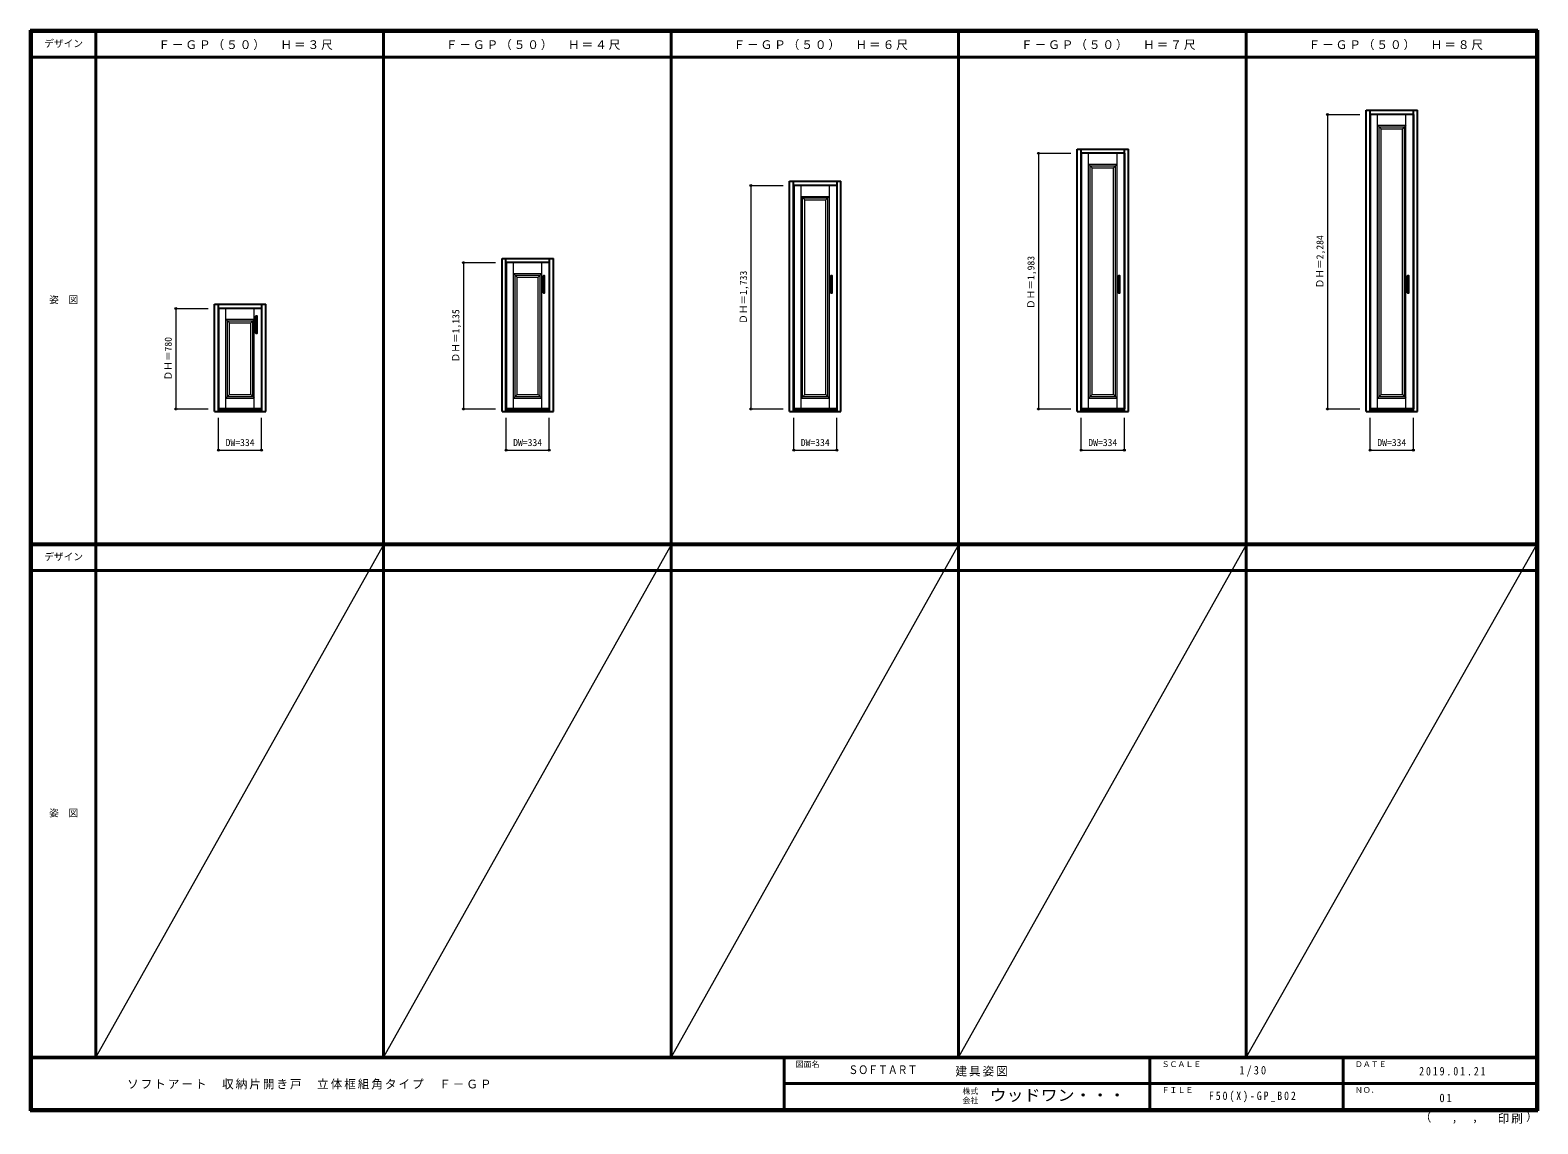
# Model space of a CAD drawing. Units: millimetres, scale not verified. Extents: x -6000 to 5700, y -4307 to 4175.
import ezdxf
from ezdxf.enums import TextEntityAlignment as Align

# ---------------------------------------------------------------- set-up
doc = ezdxf.new("R2010")
doc.units = ezdxf.units.MM
doc.header["$LTSCALE"] = 30
doc.header["$PDMODE"] = 32
doc.header["$PDSIZE"] = 15
for name, color, linetype, lineweight in [('0-2_扉', 3, 'Continuous', 25), ('0-3_仕上げ', 7, 'Continuous', 18), ('0-4_枠', 3, 'Continuous', 25), ('0-7_取手GEK', 7, 'Continuous', 18), ('0-B_寸法', 4, 'Continuous', 9), ('F-1_枠', 6, 'Continuous', 40), ('F-A_文字', 7, 'Continuous', 18)]:
    doc.layers.add(name, color=color, linetype=linetype, lineweight=lineweight)
doc.layers.add('0-A_文字', color=7, linetype='Continuous')
doc.styles.add('HG明朝B', font='')
doc.styles.add('ＭＳ ゴシック', font='')
doc.styles.get('HG明朝B').set_extended_font_data('HG明朝B')
doc.styles.get('ＭＳ ゴシック').set_extended_font_data('MS Gothic')

msp = doc.modelspace()

# ---------------------------------------------------------------- linework, layer by layer
at = {"layer": '0-2_扉'}
for p, q in [((4733.78, 3521), (4733.78, 1237)), ((2157.18, 3220), (2157.18, 1237)), ((2491.18, 3220), (2157.18, 3220)), ((2491.18, 3220), (2491.18, 1237)), ((259.58, 2970), (259.58, 1237)), ((-1972.02, 2372), (-1972.02, 1237)), ((-4203.62, 2017), (-4537.62, 2017)), ((-4537.62, 2017), (-4537.62, 1237)), ((-4203.62, 2017), (-4203.62, 1237)), ((-4203.62, 1237), (-4537.62, 1237)), ((-1972.02, 1237), (-2306.02, 1237)), ((259.58, 1237), (-74.42, 1237)), ((2491.18, 1237), (2157.18, 1237)), ((4733.78, 1237), (4399.78, 1237))]:
    msp.add_line(p, q, dxfattribs=at)
for points in [[(4733.78, 3521), (4399.78, 3521), (4399.78, 1237)], [(259.58, 2970), (-74.42, 2970), (-74.42, 1237)], [(-1972.02, 2372), (-2306.02, 2372), (-2306.02, 1237)]]:
    msp.add_lwpolyline(points, dxfattribs=at)
at = {"layer": '0-3_仕上げ'}
for p, q in [((4456.78, 1237), (4456.78, 3521)), ((4676.78, 1237), (4676.78, 3521)), ((4468.78, 3425), (4456.78, 3437)), ((4456.78, 3437), (4676.78, 3437)), ((4468.78, 3425), (4664.78, 3425)), ((4468.78, 1333), (4468.78, 3425)), ((4484.78, 3409), (4474.32, 3419.47)), ((4648.78, 3409), (4659.08, 3419.3)), ((4648.78, 1349), (4648.78, 3409)), ((4676.78, 3437), (4664.78, 3425)), ((4664.78, 1333), (4664.78, 3425)), ((2214.18, 1237), (2214.18, 3220)), ((2434.18, 1237), (2434.18, 3220)), ((2226.18, 3124), (2214.18, 3136)), ((2214.18, 3136), (2434.18, 3136)), ((2226.18, 3124), (2422.18, 3124)), ((2226.18, 1333), (2226.18, 3124)), ((2242.18, 3108), (2231.72, 3118.47)), ((2406.18, 3108), (2416.48, 3118.3)), ((2406.18, 1349), (2406.18, 3108)), ((2434.18, 3136), (2422.18, 3124)), ((2422.18, 1333), (2422.18, 3124)), ((-17.42, 1237), (-17.42, 2970)), ((202.58, 1237), (202.58, 2970)), ((-5.42, 2874), (-17.42, 2886)), ((-17.42, 2886), (202.58, 2886)), ((-5.42, 2874), (190.58, 2874)), ((-5.42, 1333), (-5.42, 2874)), ((10.58, 2858), (0.12, 2868.47)), ((174.58, 2858), (184.88, 2868.3)), ((174.58, 1349), (174.58, 2858)), ((202.58, 2886), (190.58, 2874)), ((190.58, 1333), (190.58, 2874)), ((-2249.02, 1237), (-2249.02, 2372)), ((-2029.02, 1237), (-2029.02, 2372)), ((-2237.02, 2276), (-2249.02, 2288)), ((-2249.02, 2288), (-2029.02, 2288)), ((-2237.02, 2276), (-2041.02, 2276)), ((-2237.02, 1333), (-2237.02, 2276)), ((-2221.02, 2260), (-2231.48, 2270.47)), ((-2057.02, 2260), (-2046.72, 2270.3)), ((-2057.02, 1349), (-2057.02, 2260)), ((-2029.02, 2288), (-2041.02, 2276)), ((-2041.02, 1333), (-2041.02, 2276)), ((-4480.62, 1237), (-4480.62, 2017)), ((-4260.62, 1237), (-4260.62, 2017)), ((-4468.62, 1921), (-4480.62, 1933)), ((-4480.62, 1933), (-4260.62, 1933)), ((-4468.62, 1921), (-4272.62, 1921)), ((-4468.62, 1333), (-4468.62, 1921)), ((-4452.62, 1905), (-4463.08, 1915.47)), ((-4288.62, 1905), (-4278.32, 1915.3)), ((-4288.62, 1349), (-4288.62, 1905)), ((-4260.62, 1933), (-4272.62, 1921)), ((-4272.62, 1333), (-4272.62, 1921)), ((-4468.62, 1333), (-4480.62, 1321)), ((-4480.62, 1321), (-4260.62, 1321)), ((-4468.62, 1333), (-4272.62, 1333)), ((-4452.62, 1349), (-4463.08, 1338.54)), ((-4272.62, 1333), (-4260.62, 1321)), ((-2237.02, 1333), (-2249.02, 1321)), ((-2249.02, 1321), (-2029.02, 1321)), ((-2237.02, 1333), (-2041.02, 1333)), ((-2221.02, 1349), (-2231.48, 1338.54)), ((-2041.02, 1333), (-2029.02, 1321)), ((-5.42, 1333), (-17.42, 1321)), ((-17.42, 1321), (202.58, 1321)), ((-5.42, 1333), (190.58, 1333)), ((10.58, 1349), (0.12, 1338.54)), ((190.58, 1333), (202.58, 1321)), ((2226.18, 1333), (2214.18, 1321)), ((2214.18, 1321), (2434.18, 1321)), ((2226.18, 1333), (2422.18, 1333)), ((2242.18, 1349), (2231.72, 1338.54)), ((2422.18, 1333), (2434.18, 1321)), ((4468.78, 1333), (4456.78, 1321)), ((4456.78, 1321), (4676.78, 1321)), ((4468.78, 1333), (4664.78, 1333)), ((4484.78, 1349), (4474.32, 1338.54)), ((4664.78, 1333), (4676.78, 1321))]:
    msp.add_line(p, q, dxfattribs=at)
for points in [[(4484.78, 1349), (4484.78, 3409), (4648.78, 3409)], [(2242.18, 1349), (2242.18, 3108), (2406.18, 3108)], [(10.58, 1349), (10.58, 2858), (174.58, 2858)], [(-2221.02, 1349), (-2221.02, 2260), (-2057.02, 2260)], [(-4452.62, 1349), (-4452.62, 1905), (-4288.62, 1905)], [(-4452.62, 1349), (-4288.62, 1349), (-4278.32, 1338.7)], [(-2221.02, 1349), (-2057.02, 1349), (-2046.72, 1338.7)], [(10.58, 1349), (174.58, 1349), (184.88, 1338.7)], [(2242.18, 1349), (2406.18, 1349), (2416.48, 1338.7)], [(4484.78, 1349), (4648.78, 1349), (4659.08, 1338.7)]]:
    msp.add_lwpolyline(points, dxfattribs=at)
at = {"layer": '0-4_枠'}
for p, q in [((4367.78, 1218), (4367.78, 3554)), ((4367.78, 3554), (4765.78, 3554)), ((4397.78, 1218), (4397.78, 3554)), ((4397.78, 3524), (4735.78, 3524)), ((4735.78, 1218), (4735.78, 3554)), ((4765.78, 1218), (4765.78, 3554)), ((2125.18, 1218), (2125.18, 3253)), ((2125.18, 3253), (2523.18, 3253)), ((2155.18, 1218), (2155.18, 3253)), ((2155.18, 3223), (2493.18, 3223)), ((2493.18, 1218), (2493.18, 3253)), ((2523.18, 1218), (2523.18, 3253)), ((-106.42, 1218), (-106.42, 3003)), ((-106.42, 3003), (291.58, 3003)), ((-76.42, 1218), (-76.42, 3003)), ((-76.42, 2973), (261.58, 2973)), ((261.58, 1218), (261.58, 3003)), ((291.58, 1218), (291.58, 3003)), ((-2338.02, 1218), (-2338.02, 2405)), ((-2338.02, 2405), (-1940.02, 2405)), ((-2308.02, 1218), (-2308.02, 2405)), ((-2308.02, 2375), (-1970.02, 2375)), ((-1970.02, 1218), (-1970.02, 2405)), ((-1940.02, 1218), (-1940.02, 2405)), ((-4569.62, 1218), (-4569.62, 2050)), ((-4569.62, 2050), (-4171.62, 2050)), ((-4539.62, 1218), (-4539.62, 2050)), ((-4539.62, 2020), (-4201.62, 2020)), ((-4201.62, 1218), (-4201.62, 2050)), ((-4171.62, 1218), (-4171.62, 2050)), ((-4569.62, 1218), (-4171.62, 1218)), ((-4539.62, 1233), (-4201.62, 1233)), ((-2338.02, 1218), (-1940.02, 1218)), ((-2308.02, 1233), (-1970.02, 1233)), ((-106.42, 1218), (291.58, 1218)), ((-76.42, 1233), (261.58, 1233)), ((2125.18, 1218), (2523.18, 1218)), ((2155.18, 1233), (2493.18, 1233)), ((4367.78, 1218), (4765.78, 1218)), ((4397.78, 1233), (4735.78, 1233))]:
    msp.add_line(p, q, dxfattribs=at)
at = {"layer": '0-7_取手GEK'}
for p, q in [((-2018.52, 2250), (-2018.52, 2268)), ((-2006.52, 2250), (-2006.52, 2268)), ((213.08, 2250), (213.08, 2268)), ((225.08, 2250), (225.08, 2268)), ((2444.68, 2250), (2444.68, 2268)), ((2456.68, 2250), (2456.68, 2268)), ((4687.28, 2250), (4687.28, 2268)), ((4699.28, 2250), (4699.28, 2268)), ((-2018.52, 2140), (-2018.52, 2158)), ((-2006.52, 2140), (-2006.52, 2158)), ((213.08, 2140), (213.08, 2158)), ((225.08, 2140), (225.08, 2158)), ((2444.68, 2140), (2444.68, 2158)), ((2456.68, 2140), (2456.68, 2158)), ((4687.28, 2140), (4687.28, 2158)), ((4699.28, 2140), (4699.28, 2158)), ((-4250.12, 1937), (-4250.12, 1955)), ((-4238.12, 1937), (-4238.12, 1955)), ((-4250.12, 1827), (-4250.12, 1845)), ((-4238.12, 1827), (-4238.12, 1845))]:
    msp.add_line(p, q, dxfattribs=at)
at = {"layer": '0-7_取手GEK', "color": 3, "lineweight": 25}
for p, q in [((-2017.52, 2138), (-2017.52, 2270)), ((-2008.52, 2271), (-2016.52, 2271)), ((-2007.52, 2138), (-2007.52, 2270)), ((214.08, 2138), (214.08, 2270)), ((223.08, 2271), (215.08, 2271)), ((224.08, 2138), (224.08, 2270)), ((2445.68, 2138), (2445.68, 2270)), ((2454.68, 2271), (2446.68, 2271)), ((2455.68, 2138), (2455.68, 2270)), ((4688.28, 2138), (4688.28, 2270)), ((4697.28, 2271), (4689.28, 2271)), ((4698.28, 2138), (4698.28, 2270)), ((-2016.52, 2137), (-2008.52, 2137)), ((215.08, 2137), (223.08, 2137)), ((2446.68, 2137), (2454.68, 2137)), ((4689.28, 2137), (4697.28, 2137)), ((-4249.12, 1825), (-4249.12, 1957)), ((-4240.12, 1958), (-4248.12, 1958)), ((-4239.12, 1825), (-4239.12, 1957)), ((-4248.12, 1824), (-4240.12, 1824))]:
    msp.add_line(p, q, dxfattribs=at)
at = {"layer": '0-7_取手GEK'}
for centre, start, end in [((-2017.52, 2268), 90, 180), ((-2017.52, 2250), 180, 270), ((-2007.52, 2268), 0, 90), ((-2007.52, 2250), 270, 0), ((214.08, 2268), 90, 180), ((214.08, 2250), 180, 270), ((224.08, 2268), 0, 90), ((224.08, 2250), 270, 0), ((2445.68, 2268), 90, 180), ((2445.68, 2250), 180, 270), ((2455.68, 2268), 0, 90), ((2455.68, 2250), 270, 0), ((4688.28, 2268), 90, 180), ((4688.28, 2250), 180, 270), ((4698.28, 2268), 0, 90), ((4698.28, 2250), 270, 0), ((-2017.52, 2158), 90, 180), ((-2017.52, 2140), 180, 270), ((-2007.52, 2158), 0, 90), ((-2007.52, 2140), 270, 0), ((214.08, 2158), 90, 180), ((214.08, 2140), 180, 270), ((224.08, 2158), 0, 90), ((224.08, 2140), 270, 0), ((2445.68, 2158), 90, 180), ((2445.68, 2140), 180, 270), ((2455.68, 2158), 0, 90), ((2455.68, 2140), 270, 0), ((4688.28, 2158), 90, 180), ((4688.28, 2140), 180, 270), ((4698.28, 2158), 0, 90), ((4698.28, 2140), 270, 0), ((-4249.12, 1955), 90, 180), ((-4249.12, 1937), 180, 270), ((-4239.12, 1955), 0, 90), ((-4239.12, 1937), 270, 0), ((-4249.12, 1845), 90, 180), ((-4249.12, 1827), 180, 270), ((-4239.12, 1845), 0, 90), ((-4239.12, 1827), 270, 0)]:
    msp.add_arc(centre, 1, start, end, dxfattribs=at)
at = {"layer": '0-7_取手GEK', "color": 3, "lineweight": 25}
for centre, start, end in [((-2016.52, 2270), 90, 180), ((-2008.52, 2270), 0, 90), ((215.08, 2270), 90, 180), ((223.08, 2270), 0, 90), ((2446.68, 2270), 90, 180), ((2454.68, 2270), 0, 90), ((4689.28, 2270), 90, 180), ((4697.28, 2270), 0, 90), ((-2016.52, 2138), 180, 270), ((-2008.52, 2138), 270, 0), ((215.08, 2138), 180, 270), ((223.08, 2138), 270, 0), ((2446.68, 2138), 180, 270), ((2454.68, 2138), 270, 0), ((4689.28, 2138), 180, 270), ((4697.28, 2138), 270, 0), ((-4248.12, 1957), 90, 180), ((-4240.12, 1957), 0, 90), ((-4248.12, 1825), 180, 270), ((-4240.12, 1825), 270, 0)]:
    msp.add_arc(centre, 1, start, end, dxfattribs=at)
at = {"layer": '0-B_寸法'}
for p, q in [((4067.78, 3521), (4067.78, 1237)), ((4067.78, 3521), (4317.78, 3521)), ((1825.18, 3220), (1825.18, 1237)), ((1825.18, 3220), (2075.18, 3220)), ((-406.42, 2970), (-406.42, 1237)), ((-406.42, 2970), (-156.42, 2970)), ((-2638.02, 2372), (-2638.02, 1237)), ((-2638.02, 2372), (-2388.02, 2372)), ((-4869.62, 2017), (-4869.62, 1237)), ((-4869.62, 2017), (-4619.62, 2017)), ((-4869.62, 1237), (-4619.62, 1237)), ((-2638.02, 1237), (-2388.02, 1237)), ((-406.42, 1237), (-156.42, 1237)), ((1825.18, 1237), (2075.18, 1237)), ((4067.78, 1237), (4317.78, 1237)), ((-4537.62, 918), (-4537.62, 1168)), ((-4203.62, 918), (-4203.62, 1168)), ((-2306.02, 918), (-2306.02, 1168)), ((-1972.02, 918), (-1972.02, 1168)), ((-74.42, 918), (-74.42, 1168)), ((259.58, 918), (259.58, 1168)), ((2157.18, 918), (2157.18, 1168)), ((2491.18, 918), (2491.18, 1168)), ((4399.78, 918), (4399.78, 1168)), ((4733.78, 918), (4733.78, 1168)), ((-4537.62, 918), (-4203.62, 918)), ((-2306.02, 918), (-1972.02, 918)), ((-74.42, 918), (259.58, 918)), ((2157.18, 918), (2491.18, 918)), ((4399.78, 918), (4733.78, 918))]:
    msp.add_line(p, q, dxfattribs=at)
at = {"layer": '0-B_寸法', "color": 7}
for p in [(4067.78, 3521), (1825.18, 3220), (-406.42, 2970), (-2638.02, 2372), (-4869.62, 2017), (-4869.62, 1237), (-2638.02, 1237), (-406.42, 1237), (1825.18, 1237), (4067.78, 1237), (-4537.62, 918), (-4203.62, 918), (-2306.02, 918), (-1972.02, 918), (-74.42, 918), (259.58, 918), (2157.18, 918), (2491.18, 918), (4399.78, 918), (4733.78, 918)]:
    msp.add_point(p, dxfattribs=at)
at = {"layer": 'F-1_枠'}
for p, q in [((-6000, 4175), (5700, 4175)), ((-6000, 4175), (-6000, -4205)), ((-6000, 4170), (5700, 4170)), ((-6000, 4165), (5700, 4165)), ((-5995, 4175), (-5995, -4205)), ((-5990, 4175), (-5990, -4205)), ((-5490, 4175), (-5490, -3790)), ((-3258.4, 4175), (-3258.4, -3790)), ((-1026.8, 4165), (-1026.8, -3790)), ((1204.8, 4165), (1204.8, -3790)), ((3436.4, 4165), (3436.4, -3790)), ((5690, 4175), (5690, -4205)), ((5695, 4175), (5695, -4205)), ((5700, 4175), (5700, -4205)), ((-6000, 3965), (5700, 3965)), ((-5990, 190.5), (5690, 190.5)), ((-5990, 187.5), (5690, 187.5)), ((-5990, 184.5), (5690, 184.5)), ((-5990, -15.5), (5690, -15.5)), ((5700, -3790), (-6000, -3790)), ((5700, -3795), (-6000, -3795)), ((-150, -3795), (-150, -4195)), ((2690, -3795), (2690, -4195)), ((4190, -3795), (4190, -4195)), ((-150, -3995), (5690, -3995.01)), ((5700, -4195), (-6000, -4195)), ((5700, -4200), (-6000, -4200)), ((5700, -4205), (-6000, -4205))]:
    msp.add_line(p, q, dxfattribs=at)
at = {"layer": 'F-A_文字'}
for p, q in [((-3258.4, 184.5), (-5490, -3790)), ((-1026.8, 184.5), (-3258.4, -3790)), ((1204.8, 184.5), (-1026.8, -3790)), ((3436.4, 184.5), (1204.8, -3790)), ((5690, 184.5), (3436.4, -3790))]:
    msp.add_line(p, q, dxfattribs=at)

# ---------------------------------------------------------------- texts
at = {"layer": '0-A_文字', "char_height": 65.98, "attachment_point": 7, "style": 'ＭＳ ゴシック'}
for s, insert in [('\\T1.17;Ｆ－ＧＰ（５０）\u3000Ｈ＝３尺', (-5005.4, 4020)), ('\\T1.17;Ｆ－ＧＰ（５０）\u3000Ｈ＝４尺', (-2773.8, 4020)), ('\\T1.17;Ｆ－ＧＰ（５０）\u3000Ｈ＝６尺', (-542.2, 4020)), ('\\T1.17;Ｆ－ＧＰ（５０）\u3000Ｈ＝７尺', (1689.4, 4020)), ('\\T1.17;Ｆ－ＧＰ（５０）\u3000Ｈ＝８尺', (3921, 4020))]:
    msp.add_mtext(s, dxfattribs=dict(at, insert=insert))
at = {"layer": '0-B_寸法', "color": 7, "style": 'ＭＳ ゴシック'}
for s, p in [('ＤＨ＝2,284', (4052.78, 2172.75)), ('ＤＨ＝1,983', (1810.18, 2012.25)), ('ＤＨ＝1,733', (-421.42, 1897.25)), ('ＤＨ＝1,135', (-2653.02, 1598.25)), ('ＤＨ＝780', (-4884.62, 1458.25))]:
    msp.add_text(s, height=54.99, rotation=90, dxfattribs=at).set_placement(p, align=Align.BOTTOM_LEFT)
for p in [(-4483.12, 933), (-2251.52, 933), (-19.92, 933), (2211.68, 933), (4454.28, 933)]:
    msp.add_text('DW=334', height=54.99, dxfattribs=at).set_placement(p, align=Align.BOTTOM_LEFT)
at = {"layer": 'F-A_文字', "style": 'ＭＳ ゴシック'}
for s, height, p in [('デザイン', 54.99, (-5890, 4027.5)), ('姿\u3000図', 54.99, (-5852.5, 2040.25)), ('デザイン', 54.99, (-5890, 47)), ('姿\u3000図', 54.99, (-5852.5, -1940.25)), ('図面名', 43.99, (-60, -3880)), ('ＳＣＡＬＥ', 43.99, (2780, -3880)), ('ＤＡＴＥ', 43.99, (4280, -3880)), ('株式', 43.99, (1235, -4089)), ('ＦＩＬＥ', 43.99, (2780, -4080)), ('ＮＯ．', 43.99, (4280, -4080)), ('会社', 43.99, (1235, -4161)), ('（', 65.98, (4784.03, -4308.31)), ('）', 65.98, (5608.4, -4304.13)), (',', 65.98, (5031.28, -4308.31)), (',', 65.98, (5190.2, -4305.53))]:
    msp.add_text(s, height=height, dxfattribs=at).set_placement(p, align=Align.BOTTOM_LEFT)
at = {"layer": 'F-A_文字'}
for s, height, style, width, p in [('ＳＯＦＴＡＲＴ', 65.98, 'HG明朝B', 0.85, (350, -3940.79)), ('ウッドワン・・・', 87.98, 'ＭＳ ゴシック', 1.1, (1445, -4155))]:
    msp.add_text(s, height=height, dxfattribs=dict(at, style=style, width=width)).set_placement(p, align=Align.BOTTOM_LEFT)
at = {"layer": 'F-A_文字', "char_height": 65.98, "attachment_point": 7, "style": 'ＭＳ ゴシック'}
for s, insert in [('\\T1.17;建具姿図', (1180.42, -3940)), ('\\T1.38;\\W0.9;1/30', (3383.75, -3940)), ('\\T1.17;ソフトアート\u3000収納片開き戸\u3000立体框組角タイプ\u3000Ｆ－ＧＰ', (-5247.55, -4040)), ('\\T1.39;\\W0.85;2019.01.21', (4778.75, -3932.5)), ('\\T1.39;\\W0.85;F50(X)-GP_B02', (3147.5, -4140)), ('\\T1.36;\\W0.9;01', (4936.25, -4140)), ('\\T1.17;印刷', (5388.15, -4306.92))]:
    msp.add_mtext(s, dxfattribs=dict(at, insert=insert))

doc.saveas('drawing.dxf')
